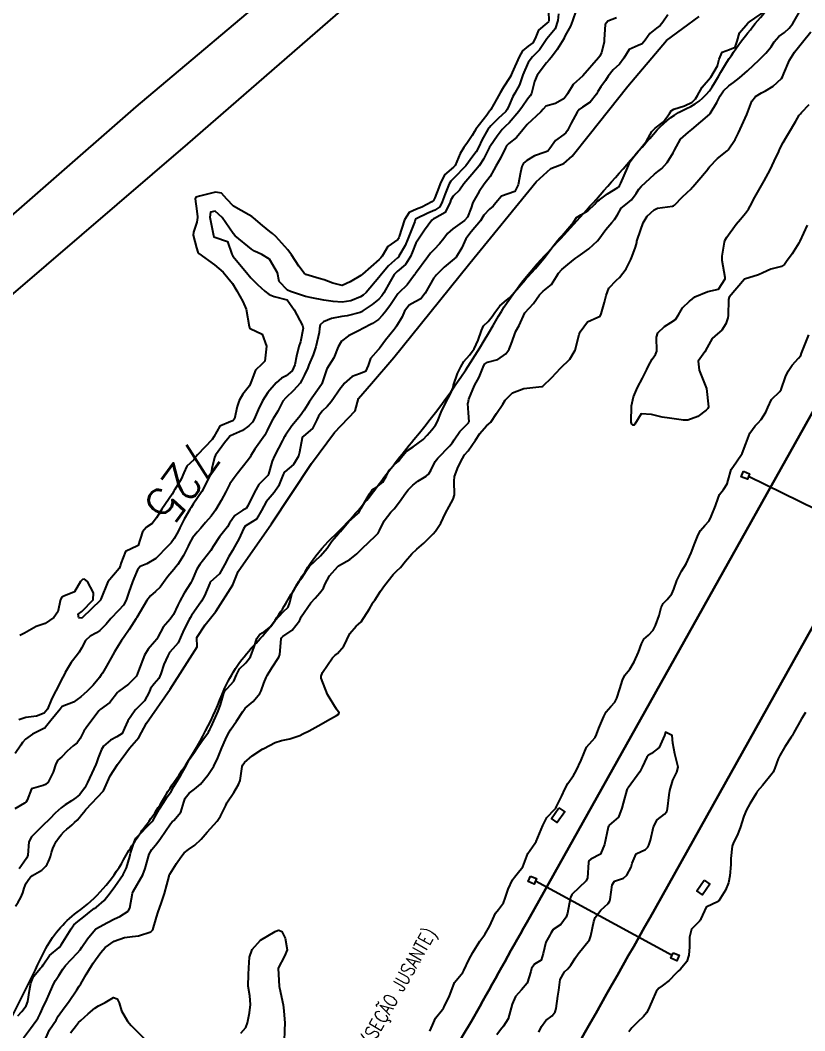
# Model space of a CAD drawing. Header units: metres. Extents: x 318500 to 325275, y 7408834 to 7428799.
# Drawn here: x 322047.1 to 322133, y 7417487.7 to 7417598.2 of the extents above; entities that cross this region are included whole.
import ezdxf
from ezdxf.enums import TextEntityAlignment as Align

# ---------------------------------------------------------------- set-up
doc = ezdxf.new("R2010")
doc.units = ezdxf.units.M
doc.header["$MEASUREMENT"] = 0
for name, color, linetype in [('Cotas', 45, 'Continuous'), ('Curvas de Nivel 1m', 11, 'Continuous'), ('Curvas de Nivel 5m', 15, 'Continuous'), ('Hidrografia', 140, 'Continuous'), ('Linha Férrea', 20, 'Continuous'), ('Pórticos', 45, 'Continuous'), ('TEXTO', 45, 'Continuous'), ('Vias Primárias', 230, 'Continuous')]:
    doc.layers.add(name, color=color, linetype=linetype)
doc.styles.add('ROMANS', font='romans', dxfattribs={"height": 0.2})
doc.styles.add('Style-STANDARD', font='STANDARD.shx')

msp = doc.modelspace()

# ---------------------------------------------------------------- linework, layer by layer
at = {"layer": 'Curvas de Nivel 1m', "flags": 128}
for points, elevation in [([(322107.94, 7417599.32), (322107.55, 7417598.15), (322107.34, 7417597.56), (322106.73, 7417596.54), (322106.62, 7417596.27), (322106.58, 7417596.16), (322105.87, 7417595), (322105.24, 7417594.17), (322104.99, 7417593.87), (322104.68, 7417593.54), (322103.67, 7417592.19), (322103.37, 7417591.49), (322103.06, 7417590.2), (322102.92, 7417589.92), (322102.63, 7417589.59), (322102.06, 7417588.78), (322101.68, 7417588.22), (322100.6, 7417586.99), (322100.21, 7417586.63), (322099.86, 7417586.25), (322099.31, 7417585.52), (322098.56, 7417584.48), (322098.48, 7417584.34), (322098.44, 7417584.26), (322097.81, 7417583.01), (322097.32, 7417582.28), (322096.52, 7417581.34), (322095.67, 7417580.3), (322095.17, 7417579.64), (322094.49, 7417578.96), (322094.24, 7417578.57), (322094.16, 7417578.32), (322093.62, 7417577.17), (322092.45, 7417576.53), (322092.32, 7417576.48), (322092.14, 7417576.34), (322091.34, 7417575.26), (322090.77, 7417574.36), (322090.63, 7417574.17), (322090.42, 7417573.81), (322090, 7417572.79), (322089.83, 7417572.38), (322089.28, 7417571.49), (322088.37, 7417570.72), (322088.2, 7417570.57), (322088.05, 7417570.39), (322087.61, 7417569.65), (322086.92, 7417568.41), (322086.69, 7417568.07), (322086.34, 7417567.69), (322085.64, 7417567.12), (322084.65, 7417566.45), (322084.45, 7417566.31), (322084.32, 7417566.26), (322082.88, 7417565.89), (322082.31, 7417565.81), (322081.19, 7417565.6), (322080.3, 7417565.22), (322079.92, 7417564.88), (322079.87, 7417564.51), (322079.83, 7417564.06), (322079.48, 7417562.51), (322079.17, 7417561.61), (322078.71, 7417560.52), (322078.57, 7417560.19), (322078.22, 7417559.42), (322077.92, 7417558.83), (322077.74, 7417558.53), (322077.03, 7417557.71), (322076.19, 7417556.93), (322075.87, 7417556.55), (322075.29, 7417555.45), (322074.76, 7417554.57), (322074.53, 7417554.2), (322074.14, 7417553.36), (322073.88, 7417552.84), (322073.7, 7417552.59), (322072.8, 7417551.29), (322072.37, 7417550.61), (322072.28, 7417550.44), (322072.1, 7417550.17), (322071.39, 7417549.31), (322070.86, 7417548.62), (322070.53, 7417548.17), (322070.06, 7417547.5), (322069.76, 7417546.93), (322069.61, 7417546.64), (322069.1, 7417545.7), (322068.49, 7417544.65), (322068.31, 7417544.37), (322068.02, 7417543.97), (322067.4, 7417543.27), (322066.88, 7417542.68), (322066.47, 7417542.21), (322065.98, 7417541.6), (322065.64, 7417541.03), (322065.48, 7417540.69), (322064.97, 7417539.69), (322064.35, 7417538.71), (322064.19, 7417538.47), (322063.94, 7417538.15), (322063.27, 7417537.37), (322062.78, 7417536.73), (322062.42, 7417536.23), (322061.91, 7417535.75), (322061.37, 7417535.28), (322060.97, 7417534.75), (322059.87, 7417532.91), (322059.82, 7417532.82), (322059.79, 7417532.77), (322059.05, 7417531.58), (322058.49, 7417530.78), (322058.22, 7417530.4), (322057.83, 7417529.81), (322057.45, 7417529.16), (322057.27, 7417528.8), (322056.56, 7417527.57), (322056.11, 7417526.82), (322055.99, 7417526.62), (322055.78, 7417526.32), (322055.1, 7417525.5), (322054.43, 7417524.84), (322054.07, 7417524.53), (322053.75, 7417524.23), (322052.96, 7417523.64), (322051.73, 7417523.15), (322051.59, 7417523.02), (322051.48, 7417522.87), (322050.47, 7417521.64), (322049.9, 7417520.9), (322049.8, 7417520.8), (322049.71, 7417520.75), (322048.47, 7417520.14), (322047.69, 7417519.61), (322047.37, 7417519.24), (322047.19, 7417518.93), (322046.58, 7417518.03)], 723), ([(322046.86, 7417489.35), (322047.29, 7417489.83), (322047.77, 7417490.45), (322047.94, 7417490.91), (322048.14, 7417492.1), (322048.28, 7417492.91), (322048.59, 7417493.66), (322049.35, 7417494.55), (322049.52, 7417494.73), (322049.63, 7417494.9), (322050.34, 7417495.93), (322051.39, 7417496.8), (322051.43, 7417496.83), (322051.46, 7417496.87), (322051.62, 7417497.1), (322052.7, 7417498.85), (322052.99, 7417499.28), (322053.42, 7417499.67), (322054.08, 7417500.18), (322054.89, 7417500.83), (322055.2, 7417501.07), (322055.45, 7417501.24), (322056.3, 7417501.97), (322056.96, 7417502.8), (322057.48, 7417503.5), (322058.38, 7417504.78), (322058.76, 7417505.52), (322059.12, 7417506.77), (322059.19, 7417507.11), (322059.54, 7417508.22), (322059.68, 7417508.63), (322059.77, 7417508.77), (322061.57, 7417510.58), (322061.68, 7417510.74), (322062.36, 7417511.96), (322062.83, 7417512.72), (322063.13, 7417513.19), (322063.62, 7417513.87), (322063.94, 7417514.4), (322064.11, 7417514.71), (322064.7, 7417515.64), (322065.28, 7417516.69), (322065.4, 7417516.95), (322065.66, 7417517.4), (322066.19, 7417518.16), (322066.53, 7417518.68), (322067, 7417519.36), (322067.71, 7417520.37), (322067.81, 7417520.55), (322067.86, 7417520.66), (322068.01, 7417520.95), (322068.77, 7417522.64), (322069.03, 7417523.36), (322069.4, 7417524.64), (322069.51, 7417524.88), (322069.77, 7417525.14), (322070.48, 7417525.92), (322070.79, 7417526.62), (322071.11, 7417527.3), (322071.8, 7417527.93), (322072.32, 7417528.6), (322072.73, 7417529.69), (322073.02, 7417530.59), (322073.34, 7417531.09), (322073.85, 7417531.38), (322074.53, 7417531.9), (322075.02, 7417532.56), (322075.88, 7417533.5), (322076.42, 7417534.01), (322076.63, 7417534.54), (322076.89, 7417535.55), (322077.43, 7417536.53), (322077.62, 7417536.83), (322077.93, 7417537.25), (322078.43, 7417538.03), (322078.78, 7417538.52), (322079.96, 7417539.65), (322080.72, 7417540.49), (322081.22, 7417541.25), (322081.99, 7417542.13), (322082.17, 7417542.29), (322082.31, 7417542.47), (322083.07, 7417543.4), (322084.03, 7417544.25), (322084.13, 7417544.34), (322084.21, 7417544.45), (322084.44, 7417544.85), (322085.33, 7417546.43), (322085.63, 7417546.85), (322086.06, 7417547.12), (322086.8, 7417547.68), (322087.2, 7417548.4), (322087.47, 7417549.02), (322088.1, 7417549.65), (322088.5, 7417549.99), (322088.8, 7417550.38), (322089.4, 7417551.09), (322090.12, 7417551.54), (322091.21, 7417552.35), (322091.65, 7417552.83), (322092.15, 7417553.42), (322092.56, 7417553.93), (322092.77, 7417554.33), (322093.16, 7417555.34), (322093.65, 7417556.32), (322094.2, 7417557.36), (322094.47, 7417558.05), (322094.54, 7417558.31), (322094.97, 7417559.56), (322095.32, 7417560.3), (322095.66, 7417560.88), (322096.26, 7417561.58), (322096.58, 7417561.97), (322096.78, 7417562.28), (322097.24, 7417563.23), (322097.57, 7417564.27), (322097.79, 7417564.78), (322098.31, 7417565.28), (322098.77, 7417565.8), (322099.04, 7417566.25), (322099.59, 7417566.99), (322100.34, 7417567.58), (322100.7, 7417567.88), (322100.99, 7417568.23), (322102.37, 7417569.83), (322102.71, 7417570.2), (322103.5, 7417571.07), (322104.4, 7417572.14), (322104.42, 7417572.16), (322104.43, 7417572.18), (322105.27, 7417573.32), (322105.93, 7417574.16), (322106.17, 7417574.42), (322106.43, 7417574.66), (322107.65, 7417576.14), (322107.97, 7417576.62), (322108.46, 7417576.93), (322109.21, 7417577.38), (322109.97, 7417578.11), (322110.22, 7417578.37), (322110.49, 7417578.57), (322111.38, 7417579.21), (322112.51, 7417579.92), (322112.6, 7417579.99), (322112.67, 7417580.08), (322112.83, 7417580.4), (322113.55, 7417582.06), (322113.84, 7417582.76), (322114.55, 7417583.66), (322114.74, 7417583.87), (322114.89, 7417584.05), (322115.62, 7417584.98), (322116.22, 7417586.03), (322116.59, 7417586.41), (322117.51, 7417587.1), (322118.17, 7417588), (322118.34, 7417588.28), (322118.62, 7417588.47), (322119.78, 7417588.83), (322120.63, 7417589.25), (322121, 7417589.6), (322121.22, 7417589.96), (322121.72, 7417590.89), (322122.63, 7417591.94), (322122.67, 7417591.99), (322123.41, 7417593.21), (322123.6, 7417593.93), (322123.92, 7417594.71), (322124.71, 7417594.99), (322125.35, 7417595.27), (322125.57, 7417595.91), (322125.82, 7417596.82), (322126.71, 7417597.89), (322126.75, 7417597.92), (322126.89, 7417598.03), (322128.76, 7417599.31)], 721), ([(322047.49, 7417486.92), (322048.23, 7417487.95), (322048.95, 7417488.9), (322049.07, 7417489.11), (322049.29, 7417489.57), (322049.72, 7417490.48), (322049.92, 7417490.89), (322050.39, 7417491.96), (322050.79, 7417492.88), (322050.99, 7417493.22), (322051.34, 7417493.76), (322051.77, 7417494.44), (322052.09, 7417494.86), (322052.71, 7417495.51), (322053.38, 7417496.22), (322053.67, 7417496.56), (322053.86, 7417496.84), (322054.48, 7417497.75), (322055.36, 7417498.82), (322055.39, 7417498.85), (322055.41, 7417498.86), (322056.67, 7417499.56), (322057.43, 7417499.94), (322058.01, 7417500.21), (322058.92, 7417500.78), (322059.12, 7417501.1), (322059.4, 7417502.77), (322059.47, 7417502.95), (322060.53, 7417504.75), (322060.81, 7417505.44), (322061.15, 7417506.75), (322061.24, 7417507.02), (322061.53, 7417507.52), (322062.08, 7417508.2), (322062.46, 7417508.73), (322063.57, 7417510.34), (322063.73, 7417510.55), (322063.91, 7417510.71), (322064.68, 7417511.6), (322065.02, 7417512.7), (322065.17, 7417513.13), (322065.62, 7417513.7), (322066.18, 7417514.12), (322066.85, 7417514.67), (322067.64, 7417515.64), (322068.29, 7417516.65), (322068.76, 7417517.55), (322069.19, 7417518.64), (322069.33, 7417518.99), (322069.7, 7417519.82), (322069.97, 7417520.36), (322070.12, 7417520.63), (322070.77, 7417521.57), (322071.48, 7417522.61), (322071.57, 7417522.77), (322071.74, 7417522.99), (322072.61, 7417523.73), (322073.34, 7417524.59), (322073.48, 7417524.87), (322073.78, 7417525.7), (322074.02, 7417526.35), (322074.14, 7417526.57), (322074.64, 7417527.41), (322075.43, 7417528.56), (322075.53, 7417528.84), (322075.66, 7417530.55), (322075.72, 7417530.68), (322075.84, 7417530.82), (322076.89, 7417531.51), (322077.67, 7417532.53), (322077.74, 7417532.66), (322077.87, 7417532.96), (322078.9, 7417534.51), (322079.39, 7417535.02), (322079.91, 7417535.6), (322080.29, 7417536.12), (322080.46, 7417536.49), (322080.96, 7417537.46), (322081.86, 7417538.47), (322081.95, 7417538.53), (322083.19, 7417539.23), (322083.96, 7417539.86), (322084.54, 7417540.44), (322085.26, 7417541.15), (322085.99, 7417541.81), (322086.28, 7417542.13), (322086.42, 7417542.41), (322086.95, 7417543.47), (322087.68, 7417544.4), (322088.03, 7417544.79), (322088.74, 7417545.69), (322089.21, 7417546.38), (322089.57, 7417546.86), (322090.06, 7417547.37), (322090.64, 7417547.8), (322091.52, 7417548.35), (322091.83, 7417548.6), (322092.09, 7417549.06), (322092.5, 7417549.94), (322092.8, 7417550.33), (322094.12, 7417551.68), (322094.4, 7417552.04), (322094.58, 7417552.31), (322095.23, 7417553.22), (322096.16, 7417554.17), (322096.21, 7417554.24), (322096.23, 7417554.29), (322096.17, 7417555.29), (322096.11, 7417556.29), (322096.12, 7417556.36), (322096.19, 7417556.78), (322096.82, 7417558.28), (322097.33, 7417559.16), (322097.77, 7417560.27), (322097.93, 7417560.58), (322098.25, 7417560.81), (322099.38, 7417561.12), (322100.26, 7417561.72), (322100.48, 7417562.01), (322100.61, 7417562.23), (322100.85, 7417562.8), (322101.36, 7417564.22), (322101.7, 7417564.82), (322102.32, 7417566.21), (322103.29, 7417567.24), (322103.94, 7417568.19), (322104.35, 7417568.58), (322105.23, 7417569.3), (322105.78, 7417570.17), (322106, 7417570.53), (322106.38, 7417570.96), (322107.04, 7417571.5), (322107.84, 7417572.14), (322108.16, 7417572.38), (322108.41, 7417572.55), (322109.32, 7417573.22), (322110.29, 7417574.1), (322110.43, 7417574.27), (322111.2, 7417575.33), (322111.85, 7417576.09), (322112.14, 7417576.4), (322112.46, 7417576.91), (322112.87, 7417577.67), (322113.36, 7417578.07), (322114, 7417578.55), (322114.5, 7417579.26), (322114.8, 7417579.75), (322115.07, 7417580.04), (322116.52, 7417581.39), (322116.87, 7417581.68), (322117.32, 7417582.01), (322117.9, 7417582.64), (322118.56, 7417583.72), (322118.65, 7417583.91), (322118.69, 7417584), (322119.37, 7417585.2), (322120.23, 7417585.98), (322120.59, 7417586.24), (322122.55, 7417587.94), (322122.58, 7417587.97), (322122.61, 7417588.02), (322123.35, 7417589.21), (322123.7, 7417589.93), (322124.08, 7417590.5), (322124.66, 7417591.04), (322125.17, 7417591.4), (322125.82, 7417591.9), (322126.68, 7417592.66), (322127.95, 7417593.87), (322128.32, 7417594.24), (322128.7, 7417594.61), (322129.26, 7417595.31), (322129.62, 7417595.85), (322130.13, 7417596.44), (322130.74, 7417596.86), (322131.26, 7417597.32), (322131.63, 7417597.83), (322132.77, 7417599.81)], 722), ([(322112.37, 7417598.46), (322111.41, 7417598.09), (322111.12, 7417597.72), (322111.02, 7417596.1), (322111, 7417595.82), (322110.7, 7417594.66), (322110.52, 7417594.27), (322110.39, 7417594.1), (322108.67, 7417592.13), (322107.61, 7417591.19), (322106.98, 7417590.15), (322106.86, 7417589.94), (322106.63, 7417589.63), (322105.68, 7417589.11), (322104.62, 7417588.79), (322104.32, 7417588.48), (322104.07, 7417588.19), (322102.6, 7417586.81), (322102.11, 7417586.22), (322101.41, 7417585.39), (322100.57, 7417584.72), (322100.33, 7417584.47), (322100.21, 7417584.24), (322099.66, 7417583.13), (322099.14, 7417582.25), (322098.93, 7417581.85), (322098.52, 7417581.12), (322097.89, 7417580.27), (322097.32, 7417579.46), (322096.65, 7417578.29), (322096.6, 7417578.16), (322096.47, 7417577.7), (322096.07, 7417576.68), (322095.73, 7417576.3), (322094.44, 7417575.4), (322093.87, 7417574.89), (322093.45, 7417574.33), (322093, 7417573.76), (322092.41, 7417573.15), (322092.02, 7417572.74), (322091.7, 7417572.35), (322090.37, 7417570.52), (322090.31, 7417570.43), (322090.27, 7417570.37), (322089.47, 7417569.27), (322088.56, 7417568.39), (322088.44, 7417568.29), (322088.35, 7417568.18), (322087.64, 7417567.09), (322087.13, 7417566.41), (322086.77, 7417565.96), (322086.31, 7417565.48), (322085.68, 7417565.05), (322084.54, 7417564.45), (322084.29, 7417564.32), (322083.04, 7417563.7), (322082.28, 7417563.11), (322081.92, 7417562.48), (322081.45, 7417561.29), (322080.92, 7417560.49), (322080.66, 7417560.07), (322080.21, 7417558.68), (322080.17, 7417558.54), (322080.16, 7417558.5), (322080.07, 7417558.36), (322078.78, 7417556.52), (322078.55, 7417556.16), (322078.18, 7417555.58), (322077.74, 7417554.96), (322077.41, 7417554.54), (322076.85, 7417553.85), (322076.13, 7417552.82), (322076.03, 7417552.65), (322075.97, 7417552.55), (322075.82, 7417552.24), (322074.95, 7417550.57), (322074.68, 7417549.99), (322074.28, 7417548.58), (322074.22, 7417548.43), (322074.08, 7417548.27), (322073.22, 7417547.44), (322072.74, 7417546.6), (322072.03, 7417545.09), (322071.83, 7417544.81), (322071.48, 7417544.62), (322070.6, 7417544.05), (322070.01, 7417543.21), (322069.81, 7417542.82), (322069.67, 7417542.63), (322068.91, 7417541.72), (322068.24, 7417540.66), (322067.97, 7417540.21), (322066.76, 7417538.68), (322066.43, 7417538.19), (322065.92, 7417536.97), (322065.84, 7417536.77), (322065.79, 7417536.69), (322065.05, 7417535.55), (322064.6, 7417534.7), (322064.36, 7417534.23), (322063.88, 7417533.21), (322063.52, 7417532.72), (322062.76, 7417531.83), (322062.18, 7417530.73), (322062.06, 7417530.51), (322061.83, 7417530.23), (322061.12, 7417529.45), (322060.73, 7417528.76), (322060.07, 7417527.05), (322059.95, 7417526.77), (322059.9, 7417526.66), (322059.79, 7417526.44), (322058.96, 7417525.59), (322057.88, 7417524.79), (322057.81, 7417524.74), (322057.76, 7417524.68), (322056.94, 7417523.6), (322055.87, 7417522.82), (322055.73, 7417522.7), (322054.32, 7417520.84), (322054.09, 7417520.46), (322053.69, 7417519.67), (322053.35, 7417519.19), (322052.93, 7417518.86), (322052.26, 7417518.28), (322051.66, 7417517.67), (322051.25, 7417517.28), (322051.01, 7417516.88), (322050.73, 7417515.98), (322050.18, 7417514.89), (322049.9, 7417514.63), (322049.62, 7417514.54), (322048.37, 7417514.17), (322047.88, 7417512.93), (322047.79, 7417512.73), (322047.59, 7417512.59), (322046.54, 7417511.99)], 722), ([(322106.02, 7417598.9), (322105.92, 7417598.17), (322105.64, 7417597.27), (322104.72, 7417596.18), (322103.92, 7417594.97), (322103.17, 7417594.2), (322102.68, 7417593.6), (322102.1, 7417592.22), (322101.73, 7417591.15), (322101.25, 7417590.23), (322101.02, 7417589.85), (322100.62, 7417588.93), (322100.41, 7417588.44), (322100.26, 7417588.24), (322099.4, 7417587.46), (322098.59, 7417586.67), (322098.28, 7417586.26), (322097.67, 7417585.18), (322097.25, 7417584.28), (322097.01, 7417583.83), (322096.54, 7417583.19), (322096.16, 7417582.67), (322095.88, 7417582.3), (322094.52, 7417580.9), (322094.23, 7417580.61), (322094.06, 7417580.32), (322093.6, 7417579.23), (322093.29, 7417578.33), (322093.02, 7417577.79), (322092.47, 7417577.45), (322091.7, 7417577.12), (322090.45, 7417576.48), (322090.38, 7417576.44), (322090.34, 7417576.37), (322090.28, 7417576.21), (322089.57, 7417574.38), (322089.22, 7417573.59), (322088.56, 7417572.4), (322088.49, 7417572.3), (322088.4, 7417572.21), (322087.43, 7417571.36), (322086.63, 7417570.42), (322086.37, 7417570.07), (322084.98, 7417568.44), (322084.65, 7417568.14), (322084.34, 7417567.95), (322083.29, 7417567.51), (322082.33, 7417567.38), (322081.36, 7417567.46), (322080.34, 7417567.61), (322079.01, 7417567.85), (322078.34, 7417567.99), (322076.7, 7417568.55), (322076.35, 7417568.69), (322075.45, 7417569.65), (322075.26, 7417570.57), (322074.39, 7417572.07), (322073.57, 7417572.59), (322072.74, 7417572.94), (322072.41, 7417573.17), (322070.64, 7417574.63), (322070.42, 7417574.89), (322069.23, 7417576.65), (322068.46, 7417577.31), (322067.93, 7417577.2), (322067.86, 7417576.67), (322068.23, 7417574.86), (322068.25, 7417574.66), (322068.29, 7417574.53), (322068.42, 7417574.47), (322069.79, 7417574.01), (322070.29, 7417572.63), (322070.4, 7417572.42), (322071.89, 7417570.61), (322072.36, 7417570.03), (322073.07, 7417569.31), (322073.87, 7417568.59), (322074.34, 7417568.23), (322074.91, 7417568), (322076.34, 7417567.64), (322077.09, 7417566.54), (322078.01, 7417564.82), (322078.06, 7417564.53), (322077.77, 7417563.04), (322077.62, 7417562.54), (322077.33, 7417561.46), (322077.16, 7417560.54), (322076.89, 7417559.88), (322076.22, 7417559.33), (322075.72, 7417559.06), (322075.11, 7417558.57), (322074.2, 7417557.49), (322073.63, 7417556.59), (322073.16, 7417555.61), (322072.73, 7417554.6), (322072.52, 7417554.24), (322072.15, 7417553.85), (322071.43, 7417553.33), (322070.13, 7417552.75), (322070.05, 7417552.71), (322069.98, 7417552.63), (322069.48, 7417552), (322068.47, 7417550.65), (322068.36, 7417550.4), (322068.09, 7417549.19), (322068, 7417548.74), (322067.97, 7417548.66), (322067.36, 7417547.37), (322066.98, 7417546.68), (322066.04, 7417545.29), (322065.81, 7417544.92), (322065.68, 7417544.69), (322065.07, 7417543.64), (322064.58, 7417542.7), (322064.39, 7417542.31), (322063.98, 7417541.52), (322063.63, 7417541.06), (322063.3, 7417540.72), (322061.96, 7417539.34), (322060.99, 7417538.75), (322060.25, 7417538.46), (322059.94, 7417538.12), (322059.54, 7417537.16), (322059.4, 7417536.78), (322059.01, 7417535.67), (322058.71, 7417534.78), (322058.43, 7417534.24), (322057.88, 7417533.65), (322057.04, 7417532.8), (322056.51, 7417532.16), (322055.85, 7417531.47), (322055.46, 7417531.21), (322054.77, 7417530.84), (322054.28, 7417530.39), (322053.82, 7417529.56), (322053.56, 7417529.1), (322053.38, 7417528.85), (322052.68, 7417527.98), (322052.05, 7417526.87), (322051.95, 7417526.7), (322051.77, 7417526.36), (322051.02, 7417524.88), (322050.58, 7417524.05), (322050.1, 7417522.89), (322049.73, 7417522.43), (322048.91, 7417522.1), (322047.72, 7417521.97), (322046.97, 7417521.69)], 724), ([(322117.96, 7417598.8), (322117.41, 7417598.01), (322117.14, 7417597.62), (322116.74, 7417597.33), (322116, 7417596.76), (322115.48, 7417596.04), (322115.15, 7417595.61), (322114.71, 7417595.43), (322113.75, 7417595.02), (322113.17, 7417594.07), (322112.68, 7417593.4), (322111.99, 7417592.77), (322111.43, 7417592.09), (322111.14, 7417591.62), (322110.65, 7417590.92), (322110.33, 7417590.42), (322110.16, 7417590.11), (322109.49, 7417589.26), (322108.62, 7417588.7), (322108.29, 7417588.46), (322108.07, 7417588.14), (322107.39, 7417586.94), (322106.98, 7417586.15), (322106.83, 7417585.91), (322106.58, 7417585.71), (322105.69, 7417585.05), (322105.06, 7417584.18), (322104.85, 7417583.88), (322104.55, 7417583.76), (322103.37, 7417583.37), (322102.54, 7417582.87), (322102.18, 7417582.57), (322101.99, 7417582.22), (322101.87, 7417581.57), (322101.59, 7417580.22), (322101.24, 7417579.49), (322100.49, 7417579.21), (322099.79, 7417578.95), (322099.16, 7417578.25), (322098.87, 7417577.86), (322098.47, 7417577.56), (322097.85, 7417576.88), (322097.46, 7417576.27), (322096.44, 7417575.05), (322095.86, 7417574.3), (322095.42, 7417573.3), (322094.8, 7417572.31), (322094.6, 7417572.11), (322094.39, 7417571.95), (322093.51, 7417571.2), (322092.63, 7417570.34), (322092.51, 7417570.2), (322092.37, 7417570.02), (322091.41, 7417568.35), (322090.96, 7417567.74), (322090.34, 7417567.43), (322089.66, 7417567.05), (322089.17, 7417566.38), (322088.92, 7417565.78), (322088.3, 7417564.74), (322088.15, 7417564.53), (322088.04, 7417564.39), (322087.09, 7417563.22), (322086.5, 7417562.42), (322086.4, 7417562.28), (322086.27, 7417562.16), (322085.46, 7417561.23), (322085.19, 7417560.44), (322084.89, 7417559.78), (322084.23, 7417559.53), (322083.42, 7417559.26), (322082.55, 7417558.47), (322082.41, 7417558.27), (322082.21, 7417558), (322081.15, 7417556.49), (322080.72, 7417555.96), (322080.17, 7417555.44), (322079.75, 7417554.92), (322079.56, 7417554.51), (322079.11, 7417553.55), (322078.13, 7417552.74), (322078.02, 7417552.65), (322077.96, 7417552.53), (322077.68, 7417550.97), (322077.57, 7417550.54), (322077.03, 7417549.61), (322076.08, 7417548.82), (322075.95, 7417548.68), (322075.89, 7417548.55), (322075.37, 7417547.25), (322074.89, 7417546.57), (322074.04, 7417545.53), (322073.52, 7417544.59), (322072.96, 7417543.65), (322072.01, 7417543.06), (322071.72, 7417542.9), (322071.54, 7417542.61), (322071.08, 7417541.53), (322070.56, 7417540.62), (322070.35, 7417540.24), (322069.96, 7417539.57), (322069.48, 7417538.64), (322068.91, 7417537.67), (322067.92, 7417536.75), (322067.88, 7417536.7), (322067.86, 7417536.66), (322067.29, 7417535.28), (322066.96, 7417534.67), (322065.87, 7417533.1), (322065.7, 7417532.86), (322065.62, 7417532.69), (322065.03, 7417531.53), (322064.66, 7417530.7), (322064.41, 7417530.13), (322063.82, 7417529.48), (322063.46, 7417529.07), (322063.26, 7417528.72), (322062.85, 7417527.77), (322062.51, 7417526.73), (322062.29, 7417526.22), (322061.77, 7417525.64), (322061.39, 7417525.12), (322061.23, 7417524.75), (322060.73, 7417523.77), (322059.73, 7417522.8), (322059.71, 7417522.79), (322059.7, 7417522.77), (322058.9, 7417521.6), (322058.54, 7417520.78), (322058.27, 7417520.21), (322057.7, 7417519.84), (322057, 7417519.49), (322056.24, 7417518.81), (322056.02, 7417518.47), (322055.66, 7417517.55), (322055.47, 7417517.01), (322055.39, 7417516.82), (322055.18, 7417516.36), (322054.49, 7417514.84), (322054.18, 7417514.28), (322053.61, 7417513.52), (322053.26, 7417513.2), (322052.75, 7417512.86), (322052.05, 7417512.41), (322051.59, 7417512.08), (322050.95, 7417511.51), (322050.37, 7417510.89), (322049.56, 7417510.13), (322048.34, 7417508.92), (322048.08, 7417508.38), (322047.94, 7417506.92), (322047.84, 7417506.6), (322047.51, 7417506.13), (322047.02, 7417505.4)], 721), ([(322049.93, 7417486.89), (322050.34, 7417487.8), (322051.04, 7417488.87), (322051.13, 7417489.03), (322051.29, 7417489.3), (322051.94, 7417490.22), (322052.41, 7417490.85), (322053.32, 7417492.17), (322053.58, 7417492.58), (322053.74, 7417492.84), (322054.32, 7417493.85), (322054.91, 7417494.82), (322055.09, 7417495.1), (322055.37, 7417495.48), (322055.94, 7417496.25), (322056.41, 7417496.8), (322057.4, 7417497.52), (322058.52, 7417497.89), (322059.4, 7417498), (322060.07, 7417498.08), (322061.41, 7417498.51), (322061.62, 7417498.74), (322062.04, 7417500.12), (322062.22, 7417500.73), (322062.56, 7417501.62), (322062.91, 7417502.72), (322063.4, 7417504.62), (322063.42, 7417504.71), (322063.45, 7417504.75), (322063.49, 7417504.83), (322064.22, 7417505.99), (322064.7, 7417506.7), (322065.06, 7417507.16), (322065.53, 7417507.53), (322066.22, 7417508), (322066.91, 7417508.67), (322067.56, 7417509.41), (322068.68, 7417510.64), (322069.05, 7417511.16), (322069.6, 7417512.33), (322069.69, 7417512.54), (322069.73, 7417512.63), (322070.48, 7417513.76), (322071.01, 7417514.62), (322071.17, 7417515.08), (322071.4, 7417516.61), (322071.46, 7417516.8), (322071.66, 7417517.05), (322072.5, 7417517.76), (322073.68, 7417518.53), (322073.71, 7417518.55), (322073.78, 7417518.58), (322075.03, 7417519.22), (322075.69, 7417519.43), (322076.61, 7417519.62), (322077.7, 7417520.01), (322078.05, 7417520.18), (322078.72, 7417520.51), (322079.72, 7417521.05), (322081.05, 7417521.81), (322081.73, 7417522.19), (322081.91, 7417522.29), (322082, 7417522.47), (322081.74, 7417522.88), (322080.73, 7417524.49), (322080.03, 7417526.26), (322080.03, 7417526.5), (322080.19, 7417526.89), (322081.28, 7417528.48), (322081.55, 7417528.74), (322081.82, 7417528.96), (322082.52, 7417529.78), (322082.85, 7417530.46), (322083.18, 7417531.13), (322083.86, 7417531.94), (322084.14, 7417532.17), (322084.41, 7417532.44), (322085.32, 7417533.86), (322085.65, 7417534.42), (322085.74, 7417534.57), (322085.9, 7417534.79), (322086.55, 7417535.77), (322086.99, 7417536.4), (322087.94, 7417537.6), (322088.33, 7417538), (322088.72, 7417538.38), (322089.27, 7417539.06), (322089.96, 7417539.86), (322090.52, 7417540.36), (322091.29, 7417541.04), (322091.99, 7417541.74), (322092.29, 7417542.04), (322092.55, 7417542.33), (322093.12, 7417543.21), (322093.64, 7417544.32), (322094.04, 7417545.03), (322094.5, 7417545.85), (322094.63, 7417546.3), (322094.58, 7417547.8), (322094.62, 7417548.3), (322095.03, 7417549.37), (322095.51, 7417550.3), (322095.74, 7417550.67), (322096.12, 7417551.13), (322096.93, 7417552.28), (322097.41, 7417553), (322098.15, 7417553.86), (322098.37, 7417554.04), (322098.59, 7417554.25), (322099.23, 7417555.19), (322099.91, 7417556.23), (322100.19, 7417556.67), (322100.97, 7417557.46), (322102.21, 7417557.92), (322104.19, 7417558.16), (322104.21, 7417558.16), (322104.28, 7417558.18), (322105.27, 7417559.13), (322106.24, 7417560.16), (322107.25, 7417561.15), (322107.82, 7417562.14), (322108.29, 7417563.83), (322108.39, 7417564.13), (322109.2, 7417565.22), (322110.31, 7417565.73), (322110.56, 7417565.85), (322110.68, 7417566.1), (322111.05, 7417567.38), (322111.23, 7417568.09), (322111.53, 7417568.91), (322112.37, 7417569.8), (322112.7, 7417570.08), (322113.43, 7417571.02), (322113.92, 7417572.06), (322114.06, 7417572.4), (322114.42, 7417573.39), (322114.57, 7417573.91), (322114.59, 7417574.05), (322114.65, 7417574.26), (322115.29, 7417576.04), (322115.72, 7417576.77), (322116.47, 7417577.49), (322116.84, 7417577.65), (322118.48, 7417577.88), (322118.58, 7417577.9), (322118.71, 7417578), (322119.57, 7417578.91), (322120.51, 7417579.78), (322120.61, 7417579.87), (322120.7, 7417579.97), (322121.57, 7417581), (322122.37, 7417581.94), (322122.43, 7417582.04), (322122.53, 7417582.19), (322123.4, 7417583.08), (322124.45, 7417583.92), (322124.51, 7417583.97), (322124.56, 7417584.02), (322125.33, 7417585.16), (322125.72, 7417585.9), (322126.61, 7417587.89), (322127.17, 7417589.35), (322127.58, 7417589.88), (322128.23, 7417590.28), (322128.65, 7417590.48), (322129.51, 7417591), (322130.4, 7417591.84), (322130.51, 7417592), (322130.68, 7417592.37), (322131.29, 7417593.83), (322131.83, 7417594.7), (322132.72, 7417595.81), (322133.6, 7417596.93)], 723), ([(322133.21, 7417575.8), (322132.43, 7417574.04), (322132.3, 7417573.81), (322131.57, 7417572.66), (322130.96, 7417571.83), (322130.72, 7417571.51), (322130.39, 7417571.27), (322129.24, 7417570.99), (322128.38, 7417570.6), (322127.89, 7417570.36), (322126.37, 7417569.89), (322124.68, 7417567.92), (322124.6, 7417567.66), (322124.58, 7417565.92), (322124.55, 7417565.68), (322124.31, 7417565), (322123.89, 7417564.33), (322123.4, 7417563.93), (322122.83, 7417563.39), (322122.27, 7417562.41), (322122.01, 7417561.94), (322121.29, 7417560.92), (322121.41, 7417559.95), (322122.21, 7417557.94), (322122.41, 7417555.94), (322122.36, 7417555.76), (322122.18, 7417555.56), (322121.24, 7417554.88), (322120.17, 7417554.48), (322119.68, 7417554.47), (322118.17, 7417554.7), (322117.36, 7417554.82), (322116.18, 7417555.08), (322115.04, 7417555.17), (322114.36, 7417554.05), (322114.28, 7417553.93), (322114.16, 7417553.92), (322114.02, 7417554.05), (322113.96, 7417554.26), (322113.99, 7417556.05), (322114.2, 7417557.03), (322114.65, 7417558.04), (322115.21, 7417559.05), (322115.66, 7417560.03), (322115.84, 7417560.43), (322116.26, 7417561.16), (322116.62, 7417561.66), (322116.77, 7417562.01), (322116.75, 7417563.55), (322116.89, 7417564.01), (322117.59, 7417564.72), (322118.31, 7417565.16), (322118.82, 7417565.48), (322119.13, 7417565.99), (322119.58, 7417566.74), (322120.34, 7417567.47), (322120.62, 7417567.7), (322120.93, 7417567.96), (322122.36, 7417568.53), (322123.5, 7417568.79), (322124.24, 7417569.92), (322124.24, 7417570.06), (322123.92, 7417571.92), (322123.92, 7417572.41), (322124.16, 7417573.92), (322124.22, 7417574.13), (322124.44, 7417574.47), (322125.45, 7417575.91), (322125.91, 7417576.45), (322126.47, 7417577.1), (322126.8, 7417577.56), (322126.98, 7417577.88), (322127.5, 7417578.87), (322128.08, 7417579.87), (322128.52, 7417580.64), (322128.95, 7417581.43), (322129.17, 7417581.85), (322129.61, 7417582.78), (322130.1, 7417583.84), (322130.24, 7417584.16), (322130.58, 7417584.85), (322130.95, 7417585.47), (322131.17, 7417585.83), (322131.97, 7417587.18), (322132.35, 7417587.81), (322132.47, 7417587.96), (322132.61, 7417588.12), (322133.43, 7417589)], 724), ([(322091.95, 7417487.65), (322092.23, 7417488.33), (322092.54, 7417489.07), (322093.31, 7417490.02), (322093.44, 7417490.18), (322093.51, 7417490.31), (322094.09, 7417491.53), (322094.36, 7417492.3), (322094.64, 7417492.99), (322095.35, 7417493.87), (322095.55, 7417494.09), (322095.66, 7417494.29), (322096.21, 7417495.45), (322096.63, 7417496.27), (322097.4, 7417497.5), (322097.94, 7417498.25), (322098.49, 7417499.18), (322098.96, 7417500.24), (322099.12, 7417500.56), (322099.45, 7417500.97), (322099.99, 7417501.7), (322100.18, 7417502.22), (322100.5, 7417503.2), (322100.99, 7417504.22), (322101.19, 7417504.52), (322101.5, 7417504.88), (322102.1, 7417505.62), (322102.32, 7417506.2), (322102.64, 7417507.09), (322103.42, 7417508.18), (322103.55, 7417508.39), (322104.31, 7417510.17), (322104.74, 7417511.01), (322105.6, 7417511.93), (322105.71, 7417512.04), (322105.77, 7417512.15), (322106.37, 7417513.4), (322106.7, 7417514.14), (322107.02, 7417514.75), (322107.65, 7417515.63), (322107.95, 7417516.13), (322108.5, 7417517.28), (322108.81, 7417518.11), (322109.08, 7417518.71), (322109.7, 7417519.42), (322110.01, 7417519.79), (322110.15, 7417520.09), (322110.44, 7417520.81), (322110.97, 7417522.08), (322111.23, 7417522.58), (322111.75, 7417523.15), (322112.19, 7417523.63), (322112.39, 7417524.06), (322112.73, 7417525.11), (322113.02, 7417526.06), (322113.26, 7417526.59), (322113.8, 7417527.26), (322114.3, 7417528.04), (322114.75, 7417529.11), (322115.09, 7417530.03), (322115.34, 7417530.53), (322115.85, 7417530.98), (322116.37, 7417531.5), (322116.61, 7417532.01), (322117.01, 7417533.13), (322117.26, 7417534), (322117.46, 7417534.44), (322117.9, 7417534.87), (322118.42, 7417535.48), (322118.63, 7417535.98), (322118.96, 7417536.96), (322119.48, 7417537.97), (322119.96, 7417538.78), (322120.54, 7417539.96), (322120.93, 7417541.01), (322121.29, 7417541.95), (322121.55, 7417542.4), (322122.01, 7417542.94), (322122.48, 7417543.48), (322122.71, 7417543.93), (322123.2, 7417545.09), (322123.47, 7417545.93), (322123.62, 7417546.36), (322124.06, 7417546.91), (322124.46, 7417547.53), (322124.57, 7417547.91), (322124.91, 7417549.09), (322125.47, 7417549.9), (322126.12, 7417550.84), (322126.5, 7417551.88), (322126.96, 7417553.06), (322127.54, 7417553.87), (322127.84, 7417554.19), (322128.17, 7417554.56), (322128.69, 7417555.35), (322128.9, 7417555.85), (322129.33, 7417556.72), (322130.21, 7417557.61), (322130.37, 7417557.84), (322130.86, 7417559.2), (322131.13, 7417559.83), (322131.57, 7417560.5), (322132.26, 7417561.26), (322132.51, 7417561.56), (322132.61, 7417561.8), (322132.81, 7417562.33), (322133.39, 7417563.79)], 724), ([(322133.03, 7417522.5), (322132.58, 7417521.8), (322131.71, 7417520.24), (322131.56, 7417519.96), (322131.47, 7417519.81), (322130.77, 7417518.74), (322130.22, 7417517.82), (322130.04, 7417517.46), (322129.66, 7417516.44), (322129.49, 7417516), (322129.38, 7417515.83), (322128.33, 7417514.54), (322127.76, 7417513.86), (322127.7, 7417513.79), (322127.63, 7417513.66), (322126.95, 7417512.53), (322126.58, 7417511.88), (322126.3, 7417511.17), (322125.88, 7417509.89), (322125.56, 7417509.06), (322125.17, 7417508.28), (322125, 7417507.9), (322124.88, 7417506.55), (322124.88, 7417505.9), (322124.75, 7417504.65), (322124.6, 7417503.9), (322124.28, 7417503.1), (322123.55, 7417501.91), (322123.51, 7417501.87), (322123.47, 7417501.85), (322122.16, 7417501.23), (322121.58, 7417499.94), (322121.55, 7417499.83), (322121.44, 7417499.69), (322120.57, 7417498.81), (322120.33, 7417497.96), (322120.34, 7417496.89), (322120.27, 7417495.96), (322120.05, 7417495.29), (322119.37, 7417494.44), (322119.11, 7417494.23), (322118.86, 7417493.98), (322118.12, 7417493.21), (322117.34, 7417492.63), (322116.97, 7417492.37), (322116.7, 7417492), (322116.23, 7417490.92), (322115.81, 7417490.01), (322115.64, 7417489.68), (322115.3, 7417489.28), (322114.66, 7417488.66), (322114.05, 7417488.04), (322113.71, 7417487.61)], 724), ([(322103.87, 7417487.57), (322104.16, 7417488.17), (322104.62, 7417488.83), (322105.3, 7417489.35), (322105.66, 7417489.79), (322105.77, 7417490.15), (322105.95, 7417491.51), (322106.03, 7417492.14), (322106.19, 7417493.3), (322106.67, 7417494.14), (322107.03, 7417494.47), (322107.37, 7417494.87), (322107.85, 7417495.66), (322108.16, 7417496.12), (322109.41, 7417497.66), (322109.56, 7417498.1), (322109.86, 7417499.67), (322110.01, 7417500.09), (322110.63, 7417500.91), (322111.46, 7417501.63), (322111.62, 7417501.92), (322111.65, 7417502.07), (322111.88, 7417503.67), (322112.15, 7417504.06), (322113.14, 7417504.41), (322113.5, 7417504.74), (322113.95, 7417505.61), (322114.07, 7417506.04), (322114.52, 7417507.05), (322115.54, 7417507.54), (322115.79, 7417507.77), (322115.9, 7417508.01), (322116.09, 7417508.54), (322116.42, 7417510.01), (322116.81, 7417510.78), (322117.59, 7417511.38), (322117.88, 7417511.7), (322117.95, 7417511.99), (322118.1, 7417513.5), (322118.2, 7417513.98), (322118.51, 7417515.11), (322118.97, 7417515.98), (322119.1, 7417516.54), (322118.74, 7417517.98), (322118.51, 7417519.17), (322118.43, 7417519.98), (322117.71, 7417520.35), (322117.59, 7417519.99), (322117.02, 7417518.67), (322116.18, 7417518.01), (322115.84, 7417517.86), (322115.67, 7417517.64), (322115.16, 7417516.53), (322114.9, 7417516.03), (322113.63, 7417514.29), (322113.53, 7417514.15), (322113.49, 7417514.05), (322113.08, 7417512.58), (322112.94, 7417512.06), (322112.57, 7417511.07), (322111.57, 7417510.18), (322111.52, 7417510.12), (322111.49, 7417510.07), (322111.45, 7417509.96), (322111.06, 7417508.08), (322110.61, 7417507.01), (322109.53, 7417506.48), (322109.33, 7417506.3), (322109.29, 7417506.1), (322109.18, 7417504.42), (322109.05, 7417504.11), (322107.47, 7417502.61), (322107.32, 7417502.29), (322107.29, 7417502.13), (322107.01, 7417500.57), (322106.85, 7417500.14), (322106.25, 7417499.32), (322105.42, 7417498.77), (322105.18, 7417498.38), (322105.07, 7417498.16), (322104.64, 7417497.4), (322104.33, 7417496.17), (322104.13, 7417495.42), (322103.37, 7417495), (322103.05, 7417494.5), (322102.97, 7417494.19), (322102.6, 7417492.93), (322101.98, 7417492.2), (322101.32, 7417491.45), (322100.93, 7417490.6), (322100.83, 7417490.21), (322100.5, 7417489.01), (322100.01, 7417488.22), (322099.68, 7417487.82), (322099.27, 7417487.26)], 724), ([(322071.26, 7417487.44), (322071.79, 7417488.08), (322071.99, 7417488.59), (322072.21, 7417489.68), (322072.31, 7417490.59), (322072.26, 7417491.53), (322072.06, 7417492.6), (322072.09, 7417493.86), (322072.14, 7417494.6), (322072.2, 7417495.77), (322072.49, 7417496.59), (322073.4, 7417497.61), (322075.03, 7417498.56), (322075.28, 7417498.68), (322075.41, 7417498.72), (322075.75, 7417498.55), (322076.11, 7417497.84), (322076.31, 7417496.54), (322076.05, 7417495.87), (322075.36, 7417494.55), (322075.45, 7417492.55), (322075.48, 7417492.4), (322075.89, 7417490.54), (322075.97, 7417489.88), (322076.07, 7417488.54), (322076.03, 7417487.78), (322076.01, 7417486.54)], 724), ([(322052.64, 7417487.47), (322053.27, 7417488.33), (322053.51, 7417488.61), (322053.76, 7417488.84), (322054.56, 7417489.55), (322055.3, 7417490.17), (322055.7, 7417490.42), (322056.42, 7417490.8), (322057.32, 7417491.33), (322057.72, 7417491.19), (322057.93, 7417490.78), (322058.2, 7417489.87), (322058.85, 7417488.77), (322059.27, 7417488.28), (322060.78, 7417486.74)], 724)]:
    msp.add_lwpolyline(points, dxfattribs=dict(at, elevation=elevation))
at = {"layer": 'Curvas de Nivel 5m', "elevation": 725, "flags": 128}
msp.add_lwpolyline([(322104.89, 7417600.06), (322104.94, 7417598.18), (322104.9, 7417598.02), (322104.75, 7417597.87), (322103.82, 7417597.11), (322103.44, 7417596.2), (322103.19, 7417595.72), (322102.71, 7417595.36), (322102.07, 7417594.85), (322101.72, 7417594.22), (322100.94, 7417592.5), (322100.82, 7417592.24), (322100.78, 7417592.13), (322100.67, 7417591.93), (322099.99, 7417590.9), (322099.62, 7417590.25), (322099.28, 7417589.61), (322098.61, 7417588.46), (322098.54, 7417588.34), (322098.48, 7417588.26), (322098.18, 7417587.84), (322096.98, 7417586.28), (322096.83, 7417586.04), (322096.58, 7417585.6), (322096.04, 7417584.83), (322095.65, 7417584.3), (322095.24, 7417583.62), (322094.7, 7417582.32), (322094.53, 7417582.13), (322093.54, 7417581.31), (322093.05, 7417580.33), (322092.92, 7417579.92), (322092.49, 7417578.79), (322092.33, 7417578.49), (322092.15, 7417578.35), (322091.06, 7417577.77), (322090.47, 7417577.56), (322089.66, 7417577.18), (322089.15, 7417576.39), (322088.59, 7417574.55), (322088.54, 7417574.4), (322088.5, 7417574.33), (322088.43, 7417574.24), (322087.35, 7417573.48), (322086.71, 7417572.42), (322086.58, 7417572.23), (322086.39, 7417572.06), (322084.57, 7417570.45), (322084.37, 7417570.3), (322083.23, 7417569.59), (322082.36, 7417569.21), (322081.31, 7417569.44), (322080.36, 7417569.82), (322079.84, 7417569.98), (322078.37, 7417570.41), (322078.2, 7417570.53), (322077.61, 7417571.31), (322076.79, 7417572.55), (322076.41, 7417573.09), (322075.09, 7417574.57), (322074.72, 7417574.87), (322074.44, 7417575.09), (322073.62, 7417575.77), (322072.66, 7417576.61), (322072.45, 7417576.76), (322072.15, 7417576.91), (322070.47, 7417577.89), (322069.74, 7417578.64), (322069.15, 7417579.31), (322068.49, 7417579.4), (322066.74, 7417578.95), (322066.48, 7417578.9), (322066.33, 7417578.84), (322066.28, 7417578.69), (322066.46, 7417577.31), (322066.52, 7417576.69), (322066.52, 7417576.62), (322066.44, 7417576.11), (322066.08, 7417575.04), (322066.04, 7417574.69), (322066.41, 7417573.31), (322066.57, 7417572.85), (322066.68, 7417572.69), (322068.38, 7417571.45), (322069.32, 7417570.65), (322070.35, 7417569.4), (322070.83, 7417568.63), (322071.48, 7417567.46), (322071.83, 7417566.61), (322072.18, 7417564.72), (322072.21, 7417564.61), (322072.29, 7417564.51), (322073.58, 7417563.89), (322074.05, 7417562.58), (322073.9, 7417560.93), (322073.55, 7417560.59), (322072.88, 7417559.95), (322072.36, 7417558.61), (322072.21, 7417558.24), (322071.49, 7417557.32), (322071.09, 7417556.62), (322070.85, 7417555.96), (322070.55, 7417554.63), (322070.39, 7417554.4), (322070.16, 7417554.31), (322068.97, 7417553.83), (322068.32, 7417552.66), (322068.13, 7417552.35), (322066.51, 7417550.68), (322066.34, 7417550.45), (322066.1, 7417550.13), (322065.35, 7417549.44), (322065.01, 7417548.7), (322064.73, 7417548.04), (322064.05, 7417546.89), (322063.97, 7417546.79), (322063.91, 7417546.71), (322063.73, 7417546.4), (322062.61, 7417544.73), (322062.38, 7417544.38), (322062.02, 7417543.78), (322061.56, 7417543.19), (322060.95, 7417542.76), (322060.51, 7417542.25), (322060.02, 7417540.77), (322059.97, 7417540.73), (322058.63, 7417540.12), (322058.14, 7417538.79), (322058.11, 7417538.62), (322057.94, 7417538.26), (322056.71, 7417536.81), (322055.96, 7417534.89), (322055.92, 7417534.82), (322055.89, 7417534.78), (322053.91, 7417532.85), (322053.88, 7417532.83), (322053.53, 7417532.85), (322053.48, 7417533.25), (322053.88, 7417533.54), (322055.1, 7417534.83), (322055.14, 7417535.59), (322054.49, 7417536.84), (322054.15, 7417537.08), (322053.92, 7417537.04), (322053.72, 7417536.85), (322053.07, 7417535.69), (322051.9, 7417535.23), (322051.66, 7417535.11), (322051.52, 7417534.88), (322051.22, 7417533.53), (322050.79, 7417532.89), (322049.85, 7417532.23), (322048.85, 7417531.91), (322047.84, 7417531.33), (322047.59, 7417531.18), (322047.09, 7417530.94)], dxfattribs=at)
at = {"layer": 'Hidrografia'}
for points in [[(322045.75, 7417488.26, 0.001745), (322049.78, 7417496.4, -0.121467), (322053.35, 7417500.66, 0.10803), (322058.43, 7417506.39, -0.03401), (322061, 7417510.34, 0.028242), (322062.6, 7417512.73, -0.019587), (322064.5, 7417515.69, 0.058711), (322069.21, 7417524.46, -0.098512), (322072.67, 7417529.82, 0.05929), (322076.19, 7417534.44, -0.007919), (322078.59, 7417538.39, -0.061117), (322081.19, 7417541.56, 0.042705), (322086.19, 7417547.23, -0.01393), (322090.2, 7417552.35, 0.0435), (322098.85, 7417564.83, -0.059015), (322104.47, 7417572.43, 0.007661), (322110.15, 7417578.65, 0.000312), (322116.82, 7417586.21, -0.109149), (322120.02, 7417588.55, 0.166555), (322123.11, 7417591.38, -0.046754), (322127, 7417597.17, -0.018286), (322131.51, 7417602.31, -0.033459)], [(322046.59, 7417501.32, 0.099054), (322047.56, 7417503.31, -0.228835), (322048.96, 7417504.97, 0.242292), (322050.42, 7417506.78, -0.174298), (322052.24, 7417509.74, 0.065769), (322054.3, 7417511.9), (322056.22, 7417513.93), (322056.97, 7417515.59), (322057.78, 7417516.84), (322059.09, 7417518.6), (322060.1, 7417519.78), (322060.95, 7417521.33), (322063.52, 7417525.05), (322066.49, 7417529.7), (322066.44, 7417530.7), (322067.35, 7417532.11), (322068.51, 7417533.57), (322070.37, 7417536.48), (322070.98, 7417537.92), (322074.61, 7417543.15), (322078.99, 7417549.73), (322081.51, 7417553.12), (322083.78, 7417555.49), (322084.13, 7417556.84), (322085.54, 7417558.5), (322088, 7417561.32), (322091.94, 7417566.22), (322096.32, 7417571.65), (322103.57, 7417580.52), (322105.19, 7417582), (322106.6, 7417582.55), (322107.5, 7417583.35), (322109.37, 7417585.67), (322113.59, 7417590.99), (322117.83, 7417595.98), (322121.4, 7417598.6)]]:
    msp.add_lwpolyline(points, format="xyb", dxfattribs=at)
for points in [[(322106.05, 7417512.08), (322106.69, 7417511.63), (322105.88, 7417510.47), (322105.24, 7417510.91)], [(322121.94, 7417504.19), (322122.58, 7417503.74), (322121.77, 7417502.58), (322121.13, 7417503.02)]]:
    msp.add_lwpolyline(points, close=True, dxfattribs=at)
at = {"layer": 'Linha Férrea'}
for points in [[(322233.98, 7417737.99, -0.002223), (322154.87, 7417593.01), (322102.88, 7417500.14, 0.00265), (322097.4, 7417490.35, 0.027781), (322044.11, 7417386.34, 0.035735), (322015.66, 7417306.72, 0.016271), (322001.83, 7417250.43, 0.006444), (321990.25, 7417191.8, 0.008188), (321970.29, 7417080.67, -0.005901), (321965.68, 7417056.14, -0.019111), (321940.9, 7416966.47, -0.001899), (321910.16, 7416869.78), (321854.13, 7416687.43), (321842.52, 7416650.59), (321798.98, 7416497.54), (321750.6, 7416346.47)], [(321750.6, 7416346.47), (321798.98, 7416497.54), (321842.52, 7416650.59), (321854.13, 7416687.43), (321910.16, 7416869.78, 0.001899), (321940.9, 7416966.47, 0.019111), (321965.68, 7417056.14, 0.005901), (321970.29, 7417080.67, -0.008188), (321990.25, 7417191.8, -0.006444), (322001.83, 7417250.43, -0.016271), (322015.66, 7417306.72, -0.035735), (322044.11, 7417386.34, -0.027781), (322097.4, 7417490.35, -0.00265), (322102.88, 7417500.14), (322154.87, 7417593.01, 0.002223), (322233.98, 7417737.99)], [(322196.38, 7417647.06, -0.005702), (322169.67, 7417596.02), (322116.03, 7417500.08, 0.006587), (322078.7, 7417432.59, 0.020372), (322045.81, 7417359.94, 0.047465), (322007.54, 7417220.11, 0.00216), (321987.28, 7417109.25, 0.004221), (321983.53, 7417086.14), (321978.3, 7417056.21, -0.004458), (321971.58, 7417028.64, -0.003551), (321960.76, 7416990.62, -0.002117), (321921.96, 7416868.47), (321849.48, 7416633.13), (321819.64, 7416528.2), (321802, 7416472.12, -0.01056), (321778.56, 7416402.79, 0.003825)], [(321778.56, 7416402.79, 0.01056), (321802, 7416472.12), (321819.64, 7416528.2), (321849.48, 7416633.13), (321921.96, 7416868.47, 0.002117), (321960.76, 7416990.62, 0.003551), (321971.58, 7417028.64, 0.004458), (321978.3, 7417056.21), (321983.53, 7417086.14, -0.004221), (321987.28, 7417109.25, -0.00216), (322007.54, 7417220.11, -0.047465), (322045.81, 7417359.94, -0.020372), (322078.7, 7417432.59, -0.006587), (322116.03, 7417500.08), (322169.67, 7417596.02, 0.005702), (322196.38, 7417647.06, 0.006143)]]:
    msp.add_lwpolyline(points, format="xyb", dxfattribs=at)
at = {"layer": 'Pórticos'}
for points in [[(322126.25, 7417548.89), (322126.92, 7417548.62), (322126.67, 7417548.01), (322126, 7417548.28)], [(322102.95, 7417504.63), (322103.61, 7417504.36), (322103.36, 7417503.75), (322102.7, 7417504.02)], [(322118.55, 7417496.24), (322119.22, 7417495.97), (322118.97, 7417495.36), (322118.31, 7417495.63)]]:
    msp.add_lwpolyline(points, close=True, dxfattribs=at)
for points in [[(322141.74, 7417541), (322126.79, 7417548.31)], [(322118.43, 7417495.94), (322103.49, 7417504.06)]]:
    msp.add_lwpolyline(points, dxfattribs=at)
at = {"layer": 'Vias Primárias'}
for points in [[(321951.5, 7417495), (321964.47, 7417506.03), (321979.94, 7417519.76), (321993.07, 7417530.98), (322007.46, 7417543.47), (322023.15, 7417556.94), (322039.72, 7417571.21), (322059.81, 7417588.74), (322076.7, 7417603)], [(321955.96, 7417489.86), (321969.69, 7417501.82), (321984.41, 7417514.63), (321998.83, 7417527.23), (322013.69, 7417540.05), (322028.98, 7417553.36), (322046.12, 7417568.12), (322065.46, 7417584.69), (322082.47, 7417599.46)]]:
    msp.add_lwpolyline(points, dxfattribs=at)

# ---------------------------------------------------------------- texts
at = {"layer": 'Cotas', "style": 'Style-STANDARD'}
msp.add_text('725', height=4, rotation=233.8921, dxfattribs=at).set_placement((322064.83, 7417547.68, 725), align=Align.MIDDLE_CENTER)
at = {"layer": 'TEXTO', "style": 'ROMANS', "width": 0.8}
msp.add_text('Fundo=720,136 (SEÇÃO JUSANTE)', height=1.5, rotation=60.4287, dxfattribs=at).set_placement((322078.91, 7417474.15))

doc.saveas('drawing.dxf')
